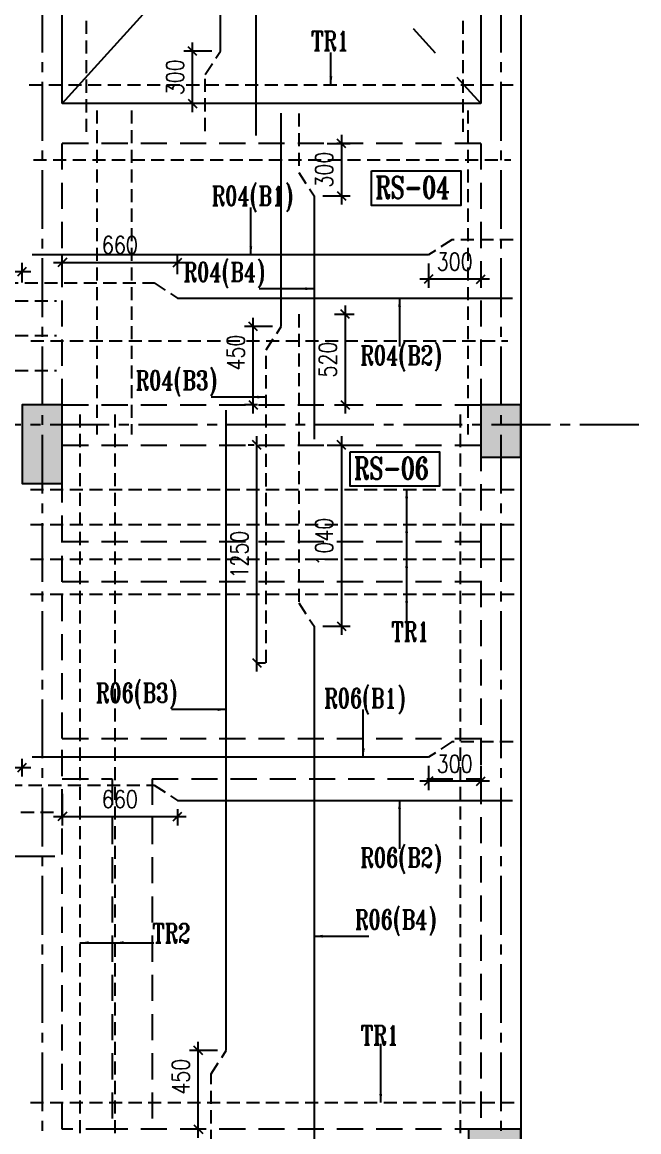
# Model space of a CAD drawing. Header units: millimetres. Extents: x 12977220 to 13113408, y -169657 to -55898.
# Drawn here: x 13076561 to 13080097, y -70171 to -63804 of the extents above; entities that cross this region are included whole.
import ezdxf

# ---------------------------------------------------------------- set-up
doc = ezdxf.new("R2010")
doc.units = ezdxf.units.MM
doc.header["$LTSCALE"] = 3
doc.header["$PDMODE"] = 66
for name, pattern in [('CENTER', [2, 1.25, -0.25, 0.25, -0.25]), ('CENTER2', [1.125, 0.75, -0.125, 0.125, -0.125]), ('HIDDEN', [0.375, 0.25, -0.125])]:
    doc.linetypes.add(name, pattern=pattern)
for name, color, linetype in [('BEAM', 7, 'Continuous'), ('COLUMN', 6, 'Continuous'), ('COLUMN NEW', 112, 'Continuous'), ('COLUMN-NAME', 83, 'Continuous'), ('DIM', 9, 'Continuous'), ('FOOTING', 60, 'Continuous'), ('GRID', 8, 'CENTER'), ('ROD', 211, 'Continuous'), ('text', 33, 'Continuous'), ('wal1', 1, 'Continuous')]:
    doc.layers.add(name, color=color, linetype=linetype)
doc.styles.add('ROMAN', font='ROMANS.SHX', dxfattribs={"width": 0.8})
doc.styles.add('ROMANT', font='romant.shx', dxfattribs={"width": 0.75})
doc.styles.add('RS', font='romans.shx')
doc.styles.get("Standard").update_dxf_attribs({"font": 'ARIALBD.TTF', "height": 4.5})
doc.dimstyles.new('Copy of Copy(2) of Standard', dxfattribs={"dimtxt": 6, "dimasz": 4, "dimexe": 0, "dimexo": 0, "dimgap": 2, "dimtad": 1, "dimdec": 4, "dimzin": 3, "dimdsep": 46, "dimlunit": 4, "dimtxsty": 'Standard', "dimcen": 0.09, "dimclrt": 4, "dimadec": 0, "dimazin": 0, "dimtfac": 1, "dimtdec": 4, "dimtofl": 0, "dimtmove": 0, "dimatfit": 3, "dimfxl": 1, "dimtolj": 1, "dimtzin": 0, "dimarcsym": 0})
doc.dimstyles.new('s100', dxfattribs={"dimtxt": 2, "dimasz": 1, "dimexe": 1, "dimexo": 1, "dimgap": 1, "dimtad": 1, "dimdec": 0, "dimzin": 0, "dimdsep": 46, "dimtxsty": 'RS', "dimblk": 'OBLIQUE', "dimcen": 0.09, "dimdle": 1, "dimclrd": 9, "dimclre": 9, "dimclrt": 123, "dimadec": 0, "dimazin": 0, "dimtfac": 1, "dimtdec": 0, "dimtix": 1, "dimtofl": 0, "dimtmove": 0, "dimatfit": 3, "dimldrblk": 'OBLIQUE', "dimfxl": 1, "dimtolj": 1, "dimtzin": 0, "dimarcsym": 0})

# ---------------------------------------------------------------- blocks, each defined once
blk = doc.blocks.new('C1 NEW')
at = {"layer": 'COLUMN NEW', "ltscale": 0.15}
for points in [[(115, 150), (-115, 150), (0, 0)], [(0, 0), (-115, 150), (-115, -150)], [(115, 150), (0, 0), (115, -150)], [(0, 0), (-115, -150), (115, -150)]]:
    blk.add_hatch(color=6, dxfattribs=at).paths.add_polyline_path(points)
at = {"layer": 'COLUMN NEW', "color": 6, "ltscale": 0.15}
blk.add_lwpolyline([(-115, -150), (115, -150), (115, 150), (-115, 150)], close=True, dxfattribs=at)
blk = doc.blocks.new('C3')
at = {"layer": 'COLUMN NEW', "ltscale": 0.15}
blk.add_hatch(color=6, dxfattribs=at).paths.add_polyline_path([(115, 225), (-115, 225), (-115, -225), (115, -225)])
at = {"layer": 'COLUMN NEW', "color": 6, "ltscale": 0.15}
blk.add_lwpolyline([(-115, -225), (115, -225), (115, 225), (-115, 225)], close=True, dxfattribs=at)
blk = doc.blocks.new('_Oblique')
at = {"color": 0, "linetype": 'ByBlock', "lineweight": -2}
blk.add_line((-0.5, -0.5), (0.5, 0.5), dxfattribs=at)
blk = doc.blocks.new('*D707')
at = {"layer": 'COLUMN-NAME', "color": 9, "linetype": 'Continuous', "lineweight": -2, "transparency": 16777216}
for p, q in [((13076791.3, -65250.2), (13076791.3, -65132.5)), ((13077451.3, -65250.2), (13077451.3, -65132.5)), ((13076741.3, -65182.5), (13077501.3, -65182.5))]:
    blk.add_line(p, q, dxfattribs=at)
at = {"layer": 'Defpoints', "color": 0, "linetype": 'Continuous', "transparency": 16777216}
for p in [(13077451.3, -65182.5), (13076791.3, -65300.2), (13077451.3, -65300.2)]:
    blk.add_point(p, dxfattribs=at)
at = {"layer": 'COLUMN-NAME', "color": 9, "linetype": 'Continuous', "lineweight": -2, "transparency": 16777216, "xscale": 50, "yscale": 50, "zscale": 50, "rotation": 180}
blk.add_blockref('_Oblique', (13076791.3, -65182.5), dxfattribs=at)
at = {"layer": 'COLUMN-NAME', "color": 9, "linetype": 'Continuous', "lineweight": -2, "transparency": 16777216, "xscale": 50, "yscale": 50, "zscale": 50}
blk.add_blockref('_Oblique', (13077451.3, -65182.5), dxfattribs=at)
at = {"layer": 'COLUMN-NAME', "color": 6, "linetype": 'Continuous', "transparency": 16777216, "insert": (13077121.3, -65082.5), "char_height": 100, "attachment_point": 5, "style": 'ROMAN'}
blk.add_mtext('\\A1;660', dxfattribs=at)
blk = doc.blocks.new('*D709')
at = {"layer": 'COLUMN-NAME', "color": 9, "linetype": 'Continuous', "lineweight": -2, "transparency": 16777216}
for p, q in [((13075451.3, -65252), (13075451.3, -65184.4)), ((13076561.3, -65297), (13076561.3, -65184.4)), ((13075401.3, -65234.4), (13076611.3, -65234.4))]:
    blk.add_line(p, q, dxfattribs=at)
at = {"layer": 'Defpoints', "color": 0, "linetype": 'Continuous', "transparency": 16777216}
for p in [(13076561.3, -65234.4), (13075451.3, -65302), (13076561.3, -65347)]:
    blk.add_point(p, dxfattribs=at)
at = {"layer": 'COLUMN-NAME', "color": 9, "linetype": 'Continuous', "lineweight": -2, "transparency": 16777216, "xscale": 50, "yscale": 50, "zscale": 50, "rotation": 180}
blk.add_blockref('_Oblique', (13075451.3, -65234.4), dxfattribs=at)
at = {"layer": 'COLUMN-NAME', "color": 9, "linetype": 'Continuous', "lineweight": -2, "transparency": 16777216, "xscale": 50, "yscale": 50, "zscale": 50}
blk.add_blockref('_Oblique', (13076561.3, -65234.4), dxfattribs=at)
at = {"layer": 'COLUMN-NAME', "color": 6, "linetype": 'Continuous', "transparency": 16777216, "insert": (13076006.3, -65134.4), "char_height": 100, "attachment_point": 5, "style": 'ROMAN'}
blk.add_mtext('\\A1;1110', dxfattribs=at)
blk = doc.blocks.new('*D710')
at = {"layer": 'COLUMN-NAME', "color": 9, "linetype": 'Continuous', "lineweight": -2, "transparency": 16777216}
for p, q in [((13078891.3, -65189.3), (13078891.3, -65327.9)), ((13079191.3, -65188.5), (13079191.3, -65327.9)), ((13079241.3, -65277.9), (13078841.3, -65277.9))]:
    blk.add_line(p, q, dxfattribs=at)
at = {"layer": 'Defpoints', "color": 0, "linetype": 'Continuous', "transparency": 16777216}
for p in [(13078891.3, -65139.3), (13079191.3, -65138.5), (13078891.3, -65277.9)]:
    blk.add_point(p, dxfattribs=at)
at = {"layer": 'COLUMN-NAME', "color": 9, "linetype": 'Continuous', "lineweight": -2, "transparency": 16777216, "xscale": 50, "yscale": 50, "zscale": 50, "rotation": 180}
blk.add_blockref('_Oblique', (13078891.3, -65277.9), dxfattribs=at)
at = {"layer": 'COLUMN-NAME', "color": 9, "linetype": 'Continuous', "lineweight": -2, "transparency": 16777216, "xscale": 50, "yscale": 50, "zscale": 50}
blk.add_blockref('_Oblique', (13079191.3, -65277.9), dxfattribs=at)
at = {"layer": 'COLUMN-NAME', "color": 6, "linetype": 'Continuous', "transparency": 16777216, "insert": (13079041.3, -65177.9), "char_height": 100, "attachment_point": 5, "style": 'ROMAN'}
blk.add_mtext('\\A1;300', dxfattribs=at)
blk = doc.blocks.new('*D711')
at = {"layer": 'COLUMN-NAME', "color": 9, "linetype": 'Continuous', "lineweight": -2, "transparency": 16777216}
for p, q in [((13078392.8, -64450.2), (13078392.8, -64850.2)), ((13078309.4, -64500.2), (13078442.8, -64500.2)), ((13078284.6, -64800.2), (13078442.8, -64800.2))]:
    blk.add_line(p, q, dxfattribs=at)
at = {"layer": 'Defpoints', "color": 0, "linetype": 'Continuous', "transparency": 16777216}
for p in [(13078259.4, -64500.2), (13078234.6, -64800.2), (13078392.8, -64800.2)]:
    blk.add_point(p, dxfattribs=at)
at = {"layer": 'COLUMN-NAME', "color": 9, "linetype": 'Continuous', "lineweight": -2, "transparency": 16777216, "xscale": 50, "yscale": 50, "zscale": 50}
for p, rotation in [((13078392.8, -64500.2), 90), ((13078392.8, -64800.2), 270)]:
    blk.add_blockref('_Oblique', p, dxfattribs=dict(at, rotation=rotation))
at = {"layer": 'COLUMN-NAME', "color": 6, "linetype": 'Continuous', "transparency": 16777216, "insert": (13078292.8, -64650.2), "char_height": 100, "attachment_point": 5, "rotation": 90, "style": 'ROMAN'}
blk.add_mtext('\\A1;300', dxfattribs=at)
blk = doc.blocks.new('*D712')
at = {"layer": 'COLUMN-NAME', "color": 9, "linetype": 'Continuous', "lineweight": -2, "transparency": 16777216}
for p, q in [((13077886.4, -66050.2), (13077886.4, -65500.2)), ((13077996.8, -65550.2), (13077836.4, -65550.2)), ((13077910.5, -66000.2), (13077836.4, -66000.2))]:
    blk.add_line(p, q, dxfattribs=at)
at = {"layer": 'Defpoints', "color": 0, "linetype": 'Continuous', "transparency": 16777216}
for p in [(13077886.4, -65550.2), (13078046.8, -65550.2), (13077960.5, -66000.2)]:
    blk.add_point(p, dxfattribs=at)
at = {"layer": 'COLUMN-NAME', "color": 9, "linetype": 'Continuous', "lineweight": -2, "transparency": 16777216, "xscale": 50, "yscale": 50, "zscale": 50}
for p, rotation in [((13077886.4, -65550.2), 90), ((13077886.4, -66000.2), 270)]:
    blk.add_blockref('_Oblique', p, dxfattribs=dict(at, rotation=rotation))
at = {"layer": 'COLUMN-NAME', "color": 6, "linetype": 'Continuous', "transparency": 16777216, "insert": (13077786.4, -65700.2), "char_height": 100, "attachment_point": 5, "rotation": 90, "style": 'ROMAN'}
blk.add_mtext('\\A1;450', dxfattribs=at)
blk = doc.blocks.new('*D713')
at = {"layer": 'COLUMN-NAME', "color": 9, "linetype": 'Continuous', "lineweight": -2, "transparency": 16777216}
for p, q in [((13077907.4, -67530.2), (13077907.4, -66180.2)), ((13077891.7, -66230.2), (13077857.4, -66230.2)), ((13077912.3, -67480.2), (13077957.4, -67480.2))]:
    blk.add_line(p, q, dxfattribs=at)
at = {"layer": 'Defpoints', "color": 0, "linetype": 'Continuous', "transparency": 16777216}
for p in [(13077907.4, -66230.2), (13077941.7, -66230.2), (13077862.3, -67480.2)]:
    blk.add_point(p, dxfattribs=at)
at = {"layer": 'COLUMN-NAME', "color": 9, "linetype": 'Continuous', "lineweight": -2, "transparency": 16777216, "xscale": 50, "yscale": 50, "zscale": 50}
for p, rotation in [((13077907.4, -66230.2), 90), ((13077907.4, -67480.2), 270)]:
    blk.add_blockref('_Oblique', p, dxfattribs=dict(at, rotation=rotation))
at = {"layer": 'COLUMN-NAME', "color": 6, "linetype": 'Continuous', "transparency": 16777216, "insert": (13077807.4, -66859.4), "char_height": 100, "attachment_point": 5, "rotation": 90, "style": 'ROMAN'}
blk.add_mtext('\\A1;1250', dxfattribs=at)
blk = doc.blocks.new('*D715')
at = {"layer": 'COLUMN-NAME', "color": 9, "linetype": 'Continuous', "lineweight": -2, "transparency": 16777216}
for p, q in [((13077537.8, -64320.2), (13077537.8, -63920.2)), ((13077648.2, -63970.2), (13077487.8, -63970.2)), ((13077561.9, -64270.2), (13077487.8, -64270.2))]:
    blk.add_line(p, q, dxfattribs=at)
at = {"layer": 'Defpoints', "color": 0, "linetype": 'Continuous', "transparency": 16777216}
for p in [(13077537.8, -63970.2), (13077698.2, -63970.2), (13077611.9, -64270.2)]:
    blk.add_point(p, dxfattribs=at)
at = {"layer": 'COLUMN-NAME', "color": 9, "linetype": 'Continuous', "lineweight": -2, "transparency": 16777216, "xscale": 50, "yscale": 50, "zscale": 50}
for p, rotation in [((13077537.8, -63970.2), 90), ((13077537.8, -64270.2), 270)]:
    blk.add_blockref('_Oblique', p, dxfattribs=dict(at, rotation=rotation))
at = {"layer": 'COLUMN-NAME', "color": 6, "linetype": 'Continuous', "transparency": 16777216, "insert": (13077437.8, -64120.2), "char_height": 100, "attachment_point": 5, "rotation": 90, "style": 'ROMAN'}
blk.add_mtext('\\A1;300', dxfattribs=at)
blk = doc.blocks.new('*D718')
at = {"layer": 'COLUMN-NAME', "color": 9, "linetype": 'Continuous', "lineweight": -2, "transparency": 16777216}
for p, q in [((13078392.8, -66180.2), (13078392.8, -67320.2)), ((13078309.4, -66230.2), (13078442.8, -66230.2)), ((13078284.6, -67270.2), (13078442.8, -67270.2))]:
    blk.add_line(p, q, dxfattribs=at)
at = {"layer": 'Defpoints', "color": 0, "linetype": 'Continuous', "transparency": 16777216}
for p in [(13078259.4, -66230.2), (13078234.6, -67270.2), (13078392.8, -67270.2)]:
    blk.add_point(p, dxfattribs=at)
at = {"layer": 'COLUMN-NAME', "color": 9, "linetype": 'Continuous', "lineweight": -2, "transparency": 16777216, "xscale": 50, "yscale": 50, "zscale": 50}
for p, rotation in [((13078392.8, -66230.2), 90), ((13078392.8, -67270.2), 270)]:
    blk.add_blockref('_Oblique', p, dxfattribs=dict(at, rotation=rotation))
at = {"layer": 'COLUMN-NAME', "color": 6, "linetype": 'Continuous', "transparency": 16777216, "insert": (13078292.8, -66785.2), "char_height": 100, "attachment_point": 5, "rotation": 90, "style": 'ROMAN'}
blk.add_mtext('\\A1;1040', dxfattribs=at)
blk = doc.blocks.new('*D719')
at = {"layer": 'COLUMN-NAME', "color": 9, "linetype": 'Continuous', "lineweight": -2, "transparency": 16777216}
for p, q in [((13078414.1, -65430.2), (13078414.1, -66050.2)), ((13078352, -65480.2), (13078464.1, -65480.2)), ((13078352, -66000.2), (13078464.1, -66000.2))]:
    blk.add_line(p, q, dxfattribs=at)
at = {"layer": 'Defpoints', "color": 0, "linetype": 'Continuous', "transparency": 16777216}
for p in [(13078302, -65480.2), (13078302, -66000.2), (13078414.1, -66000.2)]:
    blk.add_point(p, dxfattribs=at)
at = {"layer": 'COLUMN-NAME', "color": 9, "linetype": 'Continuous', "lineweight": -2, "transparency": 16777216, "xscale": 50, "yscale": 50, "zscale": 50}
for p, rotation in [((13078414.1, -65480.2), 90), ((13078414.1, -66000.2), 270)]:
    blk.add_blockref('_Oblique', p, dxfattribs=dict(at, rotation=rotation))
at = {"layer": 'COLUMN-NAME', "color": 6, "linetype": 'Continuous', "transparency": 16777216, "insert": (13078314.1, -65740.2), "char_height": 100, "attachment_point": 5, "rotation": 90, "style": 'ROMAN'}
blk.add_mtext('\\A1;520', dxfattribs=at)
blk = doc.blocks.new('*D720')
at = {"layer": 'COLUMN-NAME', "color": 9, "linetype": 'Continuous', "lineweight": -2, "transparency": 16777216}
for p, q in [((13077571.2, -70205.2), (13077571.2, -69655.2)), ((13077681.6, -69705.2), (13077521.2, -69705.2)), ((13077595.3, -70155.2), (13077521.2, -70155.2))]:
    blk.add_line(p, q, dxfattribs=at)
at = {"layer": 'Defpoints', "color": 0, "linetype": 'Continuous', "transparency": 16777216}
for p in [(13077571.2, -69705.2), (13077731.6, -69705.2), (13077645.3, -70155.2)]:
    blk.add_point(p, dxfattribs=at)
at = {"layer": 'COLUMN-NAME', "color": 9, "linetype": 'Continuous', "lineweight": -2, "transparency": 16777216, "xscale": 50, "yscale": 50, "zscale": 50}
for p, rotation in [((13077571.2, -69705.2), 90), ((13077571.2, -70155.2), 270)]:
    blk.add_blockref('_Oblique', p, dxfattribs=dict(at, rotation=rotation))
at = {"layer": 'COLUMN-NAME', "color": 6, "linetype": 'Continuous', "transparency": 16777216, "insert": (13077471.2, -69855.2), "char_height": 100, "attachment_point": 5, "rotation": 90, "style": 'ROMAN'}
blk.add_mtext('\\A1;450', dxfattribs=at)
blk = doc.blocks.new('*D721')
at = {"layer": 'COLUMN-NAME', "color": 9, "linetype": 'Continuous', "lineweight": -2, "transparency": 16777216}
for p, q in [((13076791.3, -68232.2), (13076791.3, -68412.6)), ((13076741.3, -68362.6), (13077501.3, -68362.6)), ((13077451.3, -68319.2), (13077451.3, -68412.6))]:
    blk.add_line(p, q, dxfattribs=at)
at = {"layer": 'Defpoints', "color": 0, "linetype": 'Continuous', "transparency": 16777216}
for p in [(13076791.3, -68182.2), (13077451.3, -68269.2), (13077451.3, -68362.6)]:
    blk.add_point(p, dxfattribs=at)
at = {"layer": 'COLUMN-NAME', "color": 9, "linetype": 'Continuous', "lineweight": -2, "transparency": 16777216, "xscale": 50, "yscale": 50, "zscale": 50, "rotation": 180}
blk.add_blockref('_Oblique', (13076791.3, -68362.6), dxfattribs=at)
at = {"layer": 'COLUMN-NAME', "color": 9, "linetype": 'Continuous', "lineweight": -2, "transparency": 16777216, "xscale": 50, "yscale": 50, "zscale": 50}
blk.add_blockref('_Oblique', (13077451.3, -68362.6), dxfattribs=at)
at = {"layer": 'COLUMN-NAME', "color": 6, "linetype": 'Continuous', "transparency": 16777216, "insert": (13077121.3, -68262.6), "char_height": 100, "attachment_point": 5, "style": 'ROMAN'}
blk.add_mtext('\\A1;660', dxfattribs=at)
blk = doc.blocks.new('*D722')
at = {"layer": 'COLUMN-NAME', "color": 9, "linetype": 'Continuous', "lineweight": -2, "transparency": 16777216}
for p, q in [((13078891.3, -68071.3), (13078891.3, -68209.9)), ((13079191.3, -68070.5), (13079191.3, -68209.9)), ((13079241.3, -68159.9), (13078841.3, -68159.9))]:
    blk.add_line(p, q, dxfattribs=at)
at = {"layer": 'Defpoints', "color": 0, "linetype": 'Continuous', "transparency": 16777216}
for p in [(13078891.3, -68021.3), (13079191.3, -68020.5), (13078891.3, -68159.9)]:
    blk.add_point(p, dxfattribs=at)
at = {"layer": 'COLUMN-NAME', "color": 9, "linetype": 'Continuous', "lineweight": -2, "transparency": 16777216, "xscale": 50, "yscale": 50, "zscale": 50, "rotation": 180}
blk.add_blockref('_Oblique', (13078891.3, -68159.9), dxfattribs=at)
at = {"layer": 'COLUMN-NAME', "color": 9, "linetype": 'Continuous', "lineweight": -2, "transparency": 16777216, "xscale": 50, "yscale": 50, "zscale": 50}
blk.add_blockref('_Oblique', (13079191.3, -68159.9), dxfattribs=at)
at = {"layer": 'COLUMN-NAME', "color": 6, "linetype": 'Continuous', "transparency": 16777216, "insert": (13079041.3, -68059.9), "char_height": 100, "attachment_point": 5, "style": 'ROMAN'}
blk.add_mtext('\\A1;300', dxfattribs=at)
blk = doc.blocks.new('*D723')
at = {"layer": 'COLUMN-NAME', "color": 9, "linetype": 'Continuous', "lineweight": -2, "transparency": 16777216}
for p, q in [((13076260.8, -68132.2), (13076260.8, -68030.9)), ((13076561.3, -68132.2), (13076561.3, -68030.9)), ((13076210.8, -68080.9), (13076611.3, -68080.9))]:
    blk.add_line(p, q, dxfattribs=at)
at = {"layer": 'Defpoints', "color": 0, "linetype": 'Continuous', "transparency": 16777216}
for p in [(13076561.3, -68080.9), (13076260.8, -68182.2), (13076561.3, -68182.2)]:
    blk.add_point(p, dxfattribs=at)
at = {"layer": 'COLUMN-NAME', "color": 9, "linetype": 'Continuous', "lineweight": -2, "transparency": 16777216, "xscale": 50, "yscale": 50, "zscale": 50, "rotation": 180}
blk.add_blockref('_Oblique', (13076260.8, -68080.9), dxfattribs=at)
at = {"layer": 'COLUMN-NAME', "color": 9, "linetype": 'Continuous', "lineweight": -2, "transparency": 16777216, "xscale": 50, "yscale": 50, "zscale": 50}
blk.add_blockref('_Oblique', (13076561.3, -68080.9), dxfattribs=at)
at = {"layer": 'COLUMN-NAME', "color": 6, "linetype": 'Continuous', "transparency": 16777216, "insert": (13076411.1, -67980.9), "char_height": 100, "attachment_point": 5, "style": 'ROMAN'}
blk.add_mtext('\\A1;300', dxfattribs=at)

msp = doc.modelspace()

# ---------------------------------------------------------------- linework, layer by layer
at = {"layer": 'BEAM', "color": 1, "linetype": 'ByBlock', "ltscale": 500}
for p, q in [((13079421.3, -61385.2), (13079421.3, -70385.2)), ((13076791.3, -64270.2), (13076791.3, -61615.2)), ((13079191.3, -61615.2), (13079191.3, -64270.2)), ((13079191.3, -64270.2), (13076791.3, -64270.2))]:
    msp.add_line(p, q, dxfattribs=at)
at = {"layer": 'COLUMN', "color": 8, "linetype": 'CENTER2', "ltscale": 500}
for p, q in [((13076791.3, -61615.2), (13079191.3, -64270.2)), ((13076791.3, -64270.2), (13079191.3, -61615.2))]:
    msp.add_line(p, q, dxfattribs=at)
at = {"layer": 'FOOTING', "color": 4, "linetype": 'ByBlock'}
for points in [[(13078565.2, -64657.6), (13079075.7, -64657.6), (13079075.7, -64855.1), (13078565.2, -64855.1)], [(13078442.9, -66268.6), (13078953.5, -66268.6), (13078953.5, -66466.1), (13078442.9, -66466.1)]]:
    msp.add_lwpolyline(points, close=True, dxfattribs=at)
at = {"layer": 'GRID', "linetype": 'CENTER2', "ltscale": 150}
for p, q in [((13076676.3, -57059), (13076676.3, -76570.9)), ((13079306.3, -57059), (13079306.3, -76570.9)), ((13080097.1, -66115.2), (13066231.1, -66115.2))]:
    msp.add_line(p, q, dxfattribs=at)
at = {"layer": 'ROD', "color": 2, "linetype": 'HIDDEN', "ltscale": 100}
for p, q in [((13076927.7, -61433.8), (13076927.7, -64446.8)), ((13079087.7, -61433.8), (13079087.7, -64446.8)), ((13077611.2, -64104), (13077698.2, -63970.2)), ((13077611.2, -64428.4), (13077611.2, -64104)), ((13076602.1, -64164.4), (13079377.2, -64164.4)), ((13076988.4, -64311.3), (13076988.4, -66169.7)), ((13077188.4, -64311.3), (13077188.4, -66169.7)), ((13078147.6, -64328.5), (13078147.6, -64666.4)), ((13079117, -64311.3), (13079117, -66169.7)), ((13076626.2, -64593.4), (13079362.8, -64593.4)), ((13078147.6, -64666.4), (13078234.6, -64800.2)), ((13079025.1, -65052.3), (13078891.3, -65139.3)), ((13079376.2, -65052.3), (13079025.1, -65052.3)), ((13075451.3, -65300.2), (13077317.5, -65300.2)), ((13077317.5, -65300.2), (13077451.3, -65387.2)), ((13072921.3, -65402.5), (13076757.1, -65402.5)), ((13078147.6, -65480.2), (13078147.6, -67136.4)), ((13077959.8, -65684), (13078046.8, -65550.2)), ((13072921.3, -65602.5), (13076757.1, -65602.5)), ((13076610.2, -65633.3), (13079346.8, -65633.3)), ((13077959.8, -67480.2), (13077959.8, -65684)), ((13072921.3, -65802.5), (13076757.1, -65802.5)), ((13076892.5, -66054.3), (13076892.5, -70340.7)), ((13077092.5, -66054.3), (13077092.5, -70340.7)), ((13079073, -66054.3), (13079073, -70340.7)), ((13076609.1, -66485.7), (13079383.4, -66485.7)), ((13076609.1, -66685.7), (13079383.4, -66685.7)), ((13076609.1, -66885.7), (13079383.4, -66885.7)), ((13076609.1, -67085.7), (13079383.4, -67085.7)), ((13078147.6, -67136.4), (13078234.6, -67270.2)), ((13079025.1, -67934.3), (13078891.3, -68021.3)), ((13079376.2, -67934.3), (13079025.1, -67934.3)), ((13076260.8, -68182.2), (13077317.5, -68182.2)), ((13077317.5, -68182.2), (13077451.3, -68269.2)), ((13076329.1, -68337.7), (13076760.8, -68337.7)), ((13077644.6, -69839), (13077731.6, -69705.2)), ((13077644.6, -70347.8), (13077644.6, -69839)), ((13076609.1, -70002.5), (13079383.4, -70002.5))]:
    msp.add_line(p, q, dxfattribs=at)
at = {"layer": 'ROD', "color": 2}
for p, q in [((13077698.2, -63970.2), (13077698.2, -61423)), ((13077900.8, -61915.2), (13077900.8, -64453.6)), ((13078046.8, -65550.2), (13078046.8, -64326.2)), ((13078234.6, -64800.2), (13078234.6, -66196.5)), ((13078891.3, -65139.3), (13076617.9, -65139.3)), ((13077451.3, -65387.2), (13079373.1, -65387.2)), ((13077731.6, -69705.2), (13077731.6, -66029.7)), ((13078234.6, -67270.2), (13078234.6, -70351.2)), ((13078891.3, -68021.3), (13076617.9, -68021.3)), ((13077451.3, -68269.2), (13079373.1, -68269.2)), ((13075691.3, -68588.5), (13076749.1, -68588.5))]:
    msp.add_line(p, q, dxfattribs=at)
at = {"layer": 'wal1', "linetype": 'HIDDEN', "ltscale": 200}
for p, q in [((13076791.3, -66000.2), (13076791.3, -64500.2)), ((13079191.3, -64500.2), (13076791.3, -64500.2)), ((13079191.3, -64500.2), (13079191.3, -66000.2)), ((13076791.3, -66000.2), (13079191.3, -66000.2)), ((13076791.3, -66230.2), (13079191.3, -66230.2)), ((13076791.3, -66785.2), (13076791.3, -66230.2)), ((13079191.3, -66230.2), (13079191.3, -66785.2)), ((13076791.3, -67915.2), (13076791.3, -66785.2)), ((13079191.3, -66785.2), (13079191.3, -67915.2)), ((13076791.3, -70155.2), (13076791.3, -67915.2)), ((13079191.3, -67915.2), (13079191.3, -70155.2)), ((13077076.3, -70155.2), (13076791.3, -70155.2)), ((13079191.3, -70155.2), (13077076.3, -70155.2))]:
    msp.add_line(p, q, dxfattribs=at)
at = {"layer": 'wal1', "color": 8, "linetype": 'HIDDEN', "ltscale": 200}
for p, q in [((13079191.3, -66785.2), (13076791.3, -66785.2)), ((13079191.3, -67015.2), (13076791.3, -67015.2)), ((13076791.3, -67915.2), (13079191.3, -67915.2)), ((13076791.3, -68145.2), (13077076.3, -68145.2)), ((13077076.3, -68145.2), (13077076.3, -70155.2)), ((13077306.3, -68145.2), (13077306.3, -70155.2)), ((13077306.3, -68145.2), (13079191.3, -68145.2))]:
    msp.add_line(p, q, dxfattribs=at)

# ---------------------------------------------------------------- block references
at = {"layer": 'COLUMN NEW', "color": 252, "rotation": 180}
msp.add_blockref('C3', (13076676.3, -66225.2), dxfattribs=at)
at = {"layer": 'COLUMN NEW'}
msp.add_blockref('C1 NEW', (13079306.3, -66150.2), dxfattribs=at)
at = {"layer": 'COLUMN NEW', "rotation": 270}
msp.add_blockref('C1 NEW', (13079271.3, -70270.2), dxfattribs=at)

# ---------------------------------------------------------------- texts
at = {"layer": 'FOOTING', "color": 4, "linetype": 'ByBlock', "style": 'ROMANT', "width": 0.75}
for s, p in [('RS-04', (13078585.5, -64814.9)), ('RS-06', (13078463.3, -66425.9))]:
    msp.add_text(s, height=125, dxfattribs=at).set_placement(p)
at = {"layer": 'text', "color": 6, "linetype": 'ByBlock', "style": 'ROMANT', "width": 0.75}
for s, p in [('TR1', (13078217, -63965.6)), ('R04(B1)', (13077647.2, -64855.6)), ('R04(B4)', (13077485.8, -65292)), ('R04(B2)', (13078499.8, -65770.3)), ('R04(B3)', (13077211, -65913.8)), ('TR1', (13078677.1, -67355.5)), ('R06(B3)', (13076982.8, -67706.9)), ('R06(B1)', (13078292.2, -67737.6)), ('R06(B2)', (13078499.8, -68652.3)), ('R06(B4)', (13078468.7, -69007.5)), ('TR2', (13077306.3, -69086)), ('TR1', (13078502.7, -69671.1))]:
    msp.add_text(s, height=110, dxfattribs=at).set_placement(p)

# ---------------------------------------------------------------- dimensions: what is measured, and where the dimension line sits
at = {"layer": 'COLUMN-NAME', "color": 6, "linetype": 'Continuous'}
for base, p1, p2, angle, picture, middle in [((13077537.8, -63970.2), (13077611.9, -64270.2), (13077698.2, -63970.2), 90, '*D715', (13077537.8, -64120.2)), ((13078392.8, -64800.2), (13078259.4, -64500.2), (13078234.6, -64800.2), 270, '*D711', (13078392.8, -64650.2)), ((13078891.3, -65277.9), (13079191.3, -65138.5), (13078891.3, -65139.3), 180, '*D710', (13079041.3, -65277.9)), ((13077886.4, -65550.2), (13077960.5, -66000.2), (13078046.8, -65550.2), 90, '*D712', (13077886.4, -65700.2)), ((13077907.4, -66230.2), (13077862.3, -67480.2), (13077941.7, -66230.2), 90, '*D713', (13077907.4, -66859.4)), ((13078392.8, -67270.2), (13078259.4, -66230.2), (13078234.6, -67270.2), 270, '*D718', (13078392.8, -66785.2)), ((13078891.3, -68159.9), (13079191.3, -68020.5), (13078891.3, -68021.3), 180, '*D722', (13079041.3, -68159.9)), ((13077571.2, -69705.2), (13077645.3, -70155.2), (13077731.6, -69705.2), 90, '*D720', (13077571.2, -69855.2))]:
    dim = msp.add_linear_dim(base=base, p1=p1, p2=p2, angle=angle, dimstyle='s100', override={"dimscale": 50, "dimtxsty": 'ROMAN', "dimclrt": 6}, dxfattribs=at)
    dim.commit()
    dim.dimension.update_dxf_attribs({"geometry": picture, "text_midpoint": middle, "dimtype": 160})
for base, p1, p2, picture, middle in [((13076561.3, -65234.4), (13075451.3, -65302), (13076561.3, -65347), '*D709', (13076006.3, -65134.4)), ((13077451.3, -65182.5), (13076791.3, -65300.2), (13077451.3, -65300.2), '*D707', (13077121.3, -65082.5)), ((13077451.3, -68362.6), (13076791.3, -68182.2), (13077451.3, -68269.2), '*D721', (13077121.3, -68262.6))]:
    dim = msp.add_linear_dim(base=base, p1=p1, p2=p2, dimstyle='s100', override={"dimscale": 50, "dimtxsty": 'ROMAN', "dimclrt": 6}, dxfattribs=at)
    dim.commit()
    dim.dimension.update_dxf_attribs({"geometry": picture, "text_midpoint": middle})
dim = msp.add_linear_dim(base=(13078414.1, -66000.2), p1=(13078302, -65480.2), p2=(13078302, -66000.2), angle=90, dimstyle='s100', override={"dimscale": 50, "dimtxsty": 'ROMAN', "dimclrt": 6}, dxfattribs=at)
dim.commit()
dim.dimension.update_dxf_attribs({"geometry": '*D719', "text_midpoint": (13078314.1, -65740.2)})
dim = msp.add_linear_dim(base=(13076561.2924, -68080.9361), p1=(13076260.8495, -68182.1851), p2=(13076561.2924, -68182.1851), dimstyle='s100', override={"dimscale": 50, "dimtxsty": 'ROMAN', "dimclrt": 6}, dxfattribs=at)
dim.commit()
dim.dimension.update_dxf_attribs({"geometry": '*D723', "text_midpoint": (13076411.0709, -68080.9361), "dimtype": 160})

# ---------------------------------------------------------------- leaders
at = {"layer": 'DIM'}
for points in [[(13078331.5, -64165.6), (13078331.5, -63977.2)], [(13077872.4, -65139.3), (13077872.4, -64866.4)], [(13078234.6, -65333.4), (13077919.8, -65333.4)], [(13078725, -65387.2), (13078725, -65665.2)], [(13077959.8, -65955.2), (13077645.1, -65955.2)], [(13078765.8, -66485.7), (13078765.8, -67263.7)], [(13078765.8, -66685.7), (13078765.8, -67263.7)], [(13078765.8, -66885.7), (13078765.8, -67263.7)], [(13078765.8, -67085.7), (13078765.8, -67263.7)], [(13077731.6, -67748.2), (13077416.9, -67748.2)], [(13078517.4, -68021.3), (13078517.4, -67748.4)], [(13078725, -68269.2), (13078725, -68547.2)], [(13076892.5, -69086), (13077316.1, -69086)], [(13077092.5, -69086), (13077267.2, -69086)], [(13078234.6, -69048.8), (13078549.3, -69048.8)], [(13078617.2, -70003.6), (13078617.2, -69666.6)]]:
    msp.add_leader(points, dimstyle='Copy of Copy(2) of Standard', override={"dimtxt": 10, "dimasz": 50, "dimtmove": 2}, dxfattribs=at)

doc.saveas('drawing.dxf')
